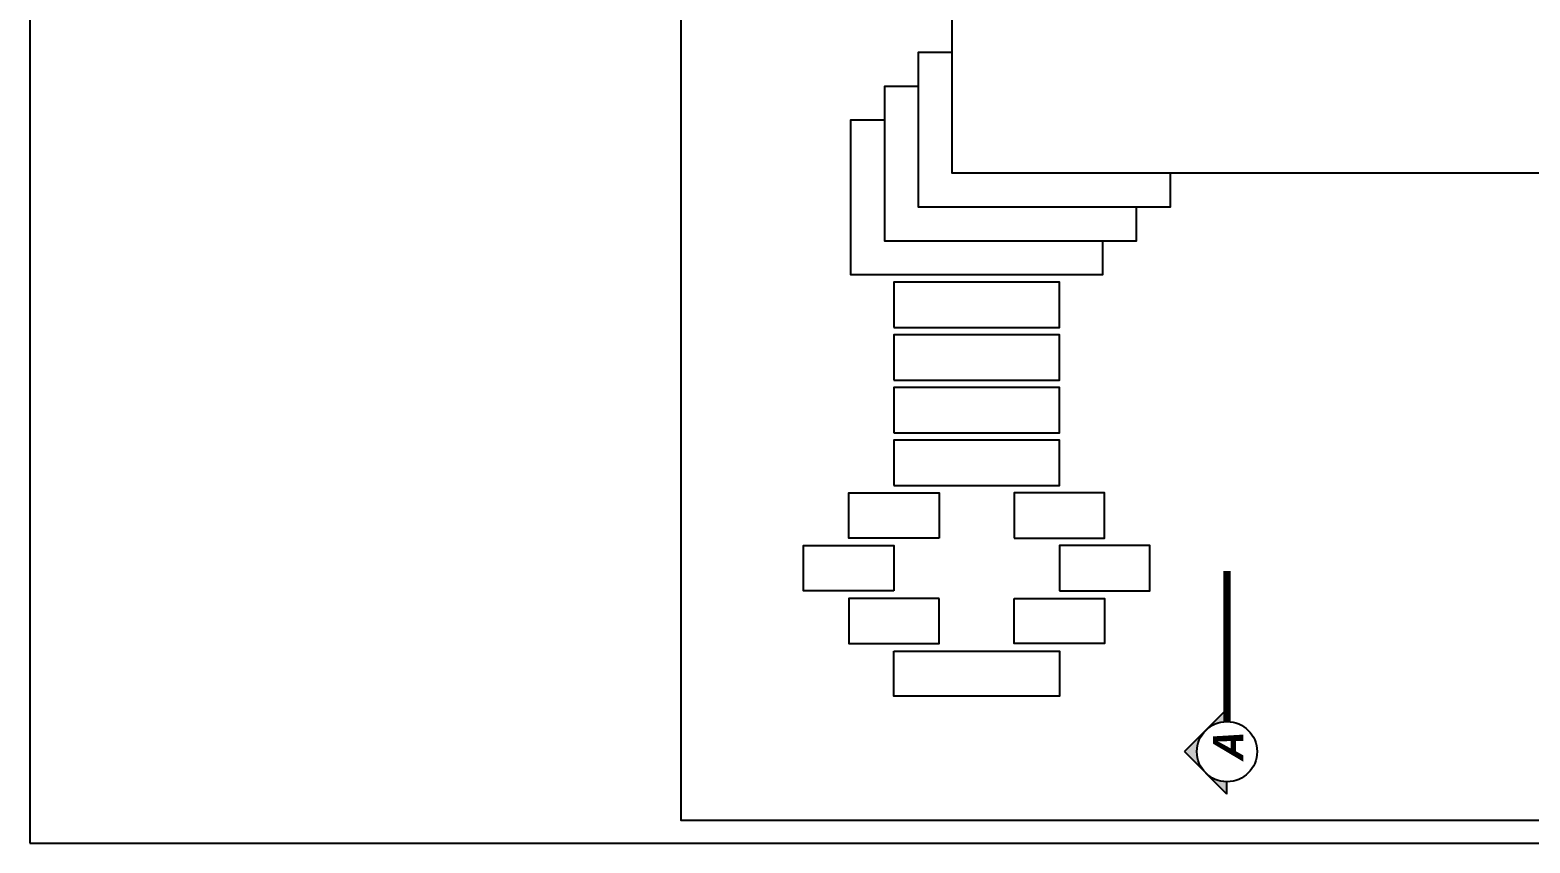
# Model space of a CAD drawing. Header units: millimetres. Extents: x 118878 to 201916, y 10986 to 20993.
# Drawn here: x 182916 to 184908, y 15463 to 16543 of the extents above; entities that cross this region are included whole.
import ezdxf
from ezdxf.enums import TextEntityAlignment as Align

# ---------------------------------------------------------------- set-up
doc = ezdxf.new("R2010")
doc.units = ezdxf.units.MM
doc.header["$LTSCALE"] = 100
doc.linetypes.add('DASHDOT', pattern=[1, 0.5, -0.25, 0, -0.25])
for name, color, linetype in [('1', 1, 'Continuous'), ('3', 3, 'Continuous'), ('7', 7, 'Continuous'), ('bou', 4, 'Continuous'), ('TOOLS', 1, 'Continuous')]:
    doc.layers.add(name, color=color, linetype=linetype)
doc.styles.add('textstyle10', font='')
doc.styles.get('textstyle10').set_extended_font_data('Segoe UI Black', italic=True, bold=True)

# ---------------------------------------------------------------- blocks, each defined once
blk = doc.blocks.new('SEC-SSS1')
at = {"layer": 'TOOLS', "transparency": 33554687}
h = blk.add_hatch(color=3, dxfattribs=at)
edge = h.paths.add_edge_path(flags=0)
edge.add_line((56.56854249492608, -56.56854249492608), (28.28427124746668, -28.28427124747327))
edge.add_arc((6.75e-13, -56.56854249493011), 39.99999999999932, 0, 44.99999999999068, ccw=False)
edge.add_arc((-2.3448e-12, -56.56854249493585), 40.00000000000234, 314.9999999999963, 360, ccw=False)
edge.add_line((28.2842712474594, -84.85281374240122), (56.56854249492608, -56.56854249492608))
edge = h.paths.add_edge_path(flags=0)
edge.add_arc((-1.3038e-12, -56.56854249493977), 39.99999999999883, 270.0000000000019, 314.99999999999926, ccw=False)
edge.add_line((3.3e-15, -96.56854249493861), (0, -113.137084989847))
edge.add_line((0, -113.137084989847), (28.28427124745939, -84.85281374240122))
edge = h.paths.add_edge_path(flags=0)
edge.add_line((0, 0), (0, -16.56854249493458))
edge.add_arc((1.6502e-12, -56.56854249494063), 40.00000000000606, 45.000000000002274, 90.00000000000227, ccw=False)
edge.add_line((28.28427124746668, -28.28427124747328), (0, 0))
at = {"layer": 'TOOLS', "color": 3}
for p, q in [((0, 0), (0, -16.56854249493458)), ((0, 0), (56.56854249492608, -56.56854249492608)), ((-7.276e-12, -113.1370849898543), (56.56854249492608, -56.56854249492608))]:
    blk.add_line(p, q, dxfattribs=at)
at = {"layer": 'TOOLS', "color": 3, "linetype": 'DASHDOT', "const_width": 10}
blk.add_lwpolyline([(0, -96.56854249493861), (0, -296.5685424949386)], dxfattribs=at)
at = {"layer": 'TOOLS', "color": 3}
blk.add_circle((0, -56.56854249493659), 40.00000000000201, dxfattribs=at)
blk = doc.blocks.new('SEC-S-N-1')
at = {"layer": '3', "xscale": -1}
blk.add_blockref('SEC-SSS1', (724.9999999999709, 262.6620169217531), dxfattribs=at)
at = {"layer": '3'}
for p, rotation in [((-417.662016921764, -969.9999999999127), 90.00000000000001), ((724.9999999999709, -2665.238030274417), 180)]:
    blk.add_blockref('SEC-SSS1', p, dxfattribs=dict(at, rotation=rotation))
at = {"layer": '3', "xscale": -1, "rotation": 270}
blk.add_blockref('SEC-SSS1', (1550, -969.9999999999127), dxfattribs=at)
at = {"layer": 'TOOLS', "style": 'textstyle10'}
for p in [(726.4178898256796, 201.3935269205722), (726.4178898256796, -2603.969540273236)]:
    blk.add_text('A', height=40, rotation=90, dxfattribs=at).set_placement(p, align=Align.MIDDLE)
for p in [(-356.3935269205831, -971.4178898256287), (1488.731509998819, -971.4178898256287)]:
    blk.add_text('B', height=40, dxfattribs=at).set_placement(p, align=Align.MIDDLE)

msp = doc.modelspace()

# ---------------------------------------------------------------- linework, layer by layer
at = {"layer": '1'}
for points in [[(184880.9799632381, 17022.9658254211), (185105.9799632381, 17022.9658254211), (185105.9799632381, 16352.96584923059), (184140.9799632381, 16352.96584923059), (184140.9799632381, 16562.96584923047), (183795.9799632381, 16562.96584923047)], [(184140.9799632381, 16512.96584923047), (184095.9799632381, 16512.96584923047), (184095.9799632381, 16307.96584923059), (184430.9799632381, 16307.96584923059), (184430.9799632381, 16352.96584923059)], [(184095.9799632381, 16467.96584923047), (184050.9799632381, 16467.96584923047), (184050.9799632381, 16262.96584923059), (184385.9799632381, 16262.96584923059), (184385.9799632381, 16307.96584923059)], [(184050.9799632381, 16422.96584923047), (184005.9799632381, 16422.96584923047), (184005.9799632381, 16217.96584923059), (184340.9799632381, 16217.96584923059), (184340.9799632381, 16262.96584923059)]]:
    msp.add_lwpolyline(points, dxfattribs=at)
for points in [[(184063.4799632381, 16147.96584923059), (184283.4799632381, 16147.96584923059), (184283.4799632381, 16207.96584923059), (184063.4799632381, 16207.96584923059)], [(184063.4799632381, 16077.96584923059), (184283.4799632381, 16077.96584923059), (184283.4799632381, 16137.96584923059), (184063.4799632381, 16137.96584923059)], [(184063.4799632381, 16007.96584923059), (184283.4799632381, 16007.96584923059), (184283.4799632381, 16067.96584923059), (184063.4799632381, 16067.96584923059)], [(184063.4799632381, 15937.96584923059), (184283.4799632381, 15937.96584923059), (184283.4799632381, 15997.96584923059), (184063.4799632381, 15997.96584923059)], [(184123.4799632381, 15867.96584923059), (184003.4799632381, 15867.96584923059), (184003.4799632381, 15927.96584923059), (184123.4799632381, 15927.96584923059)], [(184223.4799632381, 15867.96584923059), (184343.4799632381, 15867.96584923059), (184343.4799632381, 15927.96584923059), (184223.4799632381, 15927.96584923059)], [(184063.4799632381, 15797.96584923059), (183943.4799632381, 15797.96584923059), (183943.4799632381, 15857.96584923059), (184063.4799632381, 15857.96584923059)], [(184283.4799632381, 15797.96584923059), (184403.4799632381, 15797.96584923059), (184403.4799632381, 15857.96584923059), (184283.4799632381, 15857.96584923059)], [(184123.4799632381, 15787.96584923059), (184003.4799632381, 15787.96584923059), (184003.4799632381, 15727.96584923059), (184123.4799632381, 15727.96584923059)], [(184223.4799632381, 15787.96584923059), (184343.4799632381, 15787.96584923059), (184343.4799632381, 15727.96584923059), (184223.4799632381, 15727.96584923059)], [(184063.4799632381, 15717.96584923059), (184283.4799632381, 15717.96584923059), (184283.4799632381, 15657.96584923059), (184063.4799632381, 15657.96584923059)]]:
    msp.add_lwpolyline(points, close=True, dxfattribs=at)
at = {"layer": '3'}
msp.add_lwpolyline([(182915.9799632381, 15462.96584923059), (185915.9799632381, 15462.96584923059), (185915.9799632381, 18462.96584923059), (182915.9799632381, 18462.96584923059)], close=True, dxfattribs=at)
at = {"layer": '7'}
msp.add_lwpolyline([(185915.9799632381, 17592.96584923059), (185180.9799632381, 17592.96584923059), (185180.9799632381, 15492.96584923059), (183780.9799632381, 15492.96584923059), (183780.9799632381, 18192.96584923059), (182915.9799632381, 18192.96584923059)], dxfattribs=at)
at = {"layer": 'bou', "color": 1}
msp.add_lwpolyline([(183780.9799632381, 18192.96584923059), (185180.9799632381, 18192.96584923059), (185180.9799632381, 15492.96584923059), (183780.9799632381, 15492.96584923059)], close=True, dxfattribs=at)

# ---------------------------------------------------------------- block references
at = {"layer": '3'}
msp.add_blockref('SEC-S-N-1', (183780.9799632381, 18192.96584923059), dxfattribs=at)

doc.saveas('drawing.dxf')
